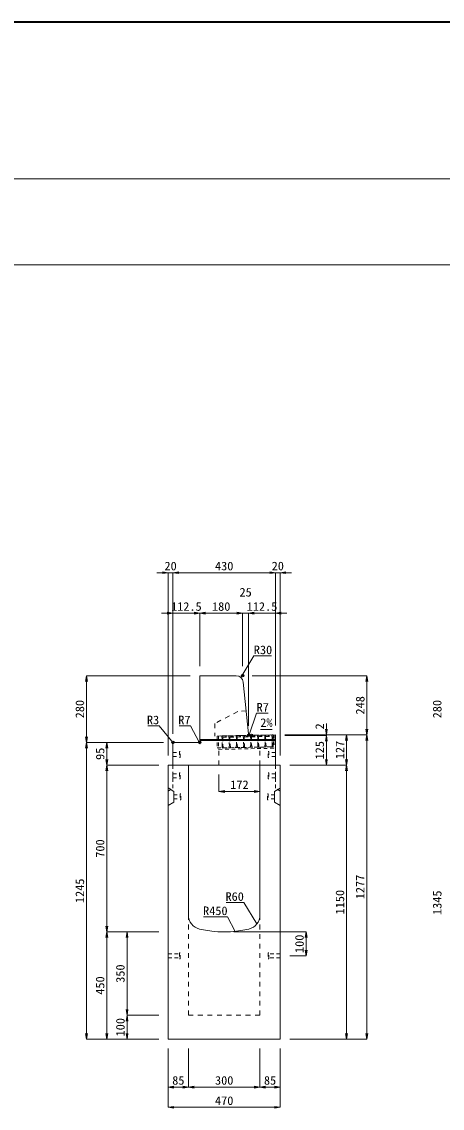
# Model space of a CAD drawing. Units: millimetres at full size; some dimension numbers follow another scale. Extents: x -18734 to 51600, y -18820 to 17820.
# Drawn here: x 18050 to 19815, y 12660 to 17220 of the extents above; entities that cross this region are included whole.
import ezdxf
from ezdxf.enums import TextEntityAlignment as Align

# ---------------------------------------------------------------- set-up
doc = ezdxf.new("R2010")
doc.units = ezdxf.units.MM
doc.header["$LTSCALE"] = 20
doc.header["$PDMODE"] = 32
doc.header["$PDSIZE"] = 10
doc.linetypes.add('USER1', pattern=[2, 1, -1])
doc.linetypes.add('USER2', pattern=[1.35, 0.75, -0.6])
for name, color, linetype, lineweight in [('インサート', 3, 'USER2', 9), ('グレーチング', 7, 'USER2', 5), ('受枠', 3, 'USER2', 9), ('図枠', 7, 'Continuous', 5), ('寸法線', 7, 'Continuous', 13), ('引出線', 4, 'Continuous', 13), ('本体', 2, 'Continuous', 13), ('目地', 132, 'Continuous', 5)]:
    doc.layers.add(name, color=color, linetype=linetype, lineweight=lineweight)
doc.layers.add('作業エリア', color=11, linetype='Continuous')
doc.styles.add('ＭＳ 明朝', font='')
doc.styles.get('ＭＳ 明朝').set_extended_font_data('MS Mincho')

# ---------------------------------------------------------------- blocks, each defined once
blk = doc.blocks.new('open_arrow')
at = {"color": 0, "linetype": 'Continuous', "lineweight": -2}
blk.add_lwpolyline([(7.5, 1.25), (0, 0), (7.5, -1.25)], dxfattribs=at)

msp = doc.modelspace()

# ---------------------------------------------------------------- linework, layer by layer
at = {"layer": 'インサート'}
for p, q in [((18685, 14153.5), (18712, 14153.5)), ((18685, 14153.5), (18685, 14136.5)), ((18685, 14136.5), (18712, 14136.5)), ((18715, 14157.5), (18712, 14157.5)), ((18712, 14157.5), (18712, 14132.5)), ((18715, 14132.5), (18715, 14157.5)), ((19085, 14157.5), (19088, 14157.5)), ((19085, 14132.5), (19085, 14157.5)), ((19088, 14157.5), (19088, 14132.5)), ((19115, 14153.5), (19088, 14153.5)), ((19115, 14136.5), (19088, 14136.5)), ((19115, 14153.5), (19115, 14136.5)), ((18712, 14132.5), (18715, 14132.5)), ((19088, 14132.5), (19085, 14132.5)), ((18685, 14063.5), (18712, 14063.5)), ((18685, 14063.5), (18685, 14046.5)), ((18685, 14046.5), (18712, 14046.5)), ((18715, 14067.5), (18712, 14067.5)), ((18712, 14067.5), (18712, 14042.5)), ((18715, 14042.5), (18715, 14067.5)), ((19085, 14067.5), (19088, 14067.5)), ((19085, 14042.5), (19085, 14067.5)), ((19088, 14067.5), (19088, 14042.5)), ((19115, 14063.5), (19088, 14063.5)), ((19115, 14046.5), (19088, 14046.5)), ((19115, 14063.5), (19115, 14046.5)), ((18712, 14042.5), (18715, 14042.5)), ((19088, 14042.5), (19085, 14042.5)), ((18688.2, 13975.5), (18715.2, 13975.5)), ((18688.2, 13975.5), (18688.2, 13958.5)), ((18688.2, 13958.5), (18715.2, 13958.5)), ((18718.2, 13979.5), (18715.2, 13979.5)), ((18715.2, 13979.5), (18715.2, 13954.5)), ((18715.2, 13954.5), (18718.2, 13954.5)), ((18718.2, 13954.5), (18718.2, 13979.5)), ((19081.8, 13979.5), (19084.8, 13979.5)), ((19081.8, 13954.5), (19081.8, 13979.5)), ((19084.8, 13954.5), (19081.8, 13954.5)), ((19084.8, 13979.5), (19084.8, 13954.5)), ((19111.8, 13975.5), (19084.8, 13975.5)), ((19111.8, 13958.5), (19084.8, 13958.5)), ((19111.8, 13975.5), (19111.8, 13958.5)), ((18665, 13308.5), (18712, 13308.5)), ((18665, 13308.5), (18665, 13291.5)), ((18665, 13291.5), (18712, 13291.5)), ((18715, 13312.5), (18712, 13312.5)), ((18712, 13312.5), (18712, 13287.5)), ((18712, 13287.5), (18715, 13287.5)), ((18715, 13287.5), (18715, 13312.5)), ((19088, 13312.5), (19085, 13312.5)), ((19085, 13312.5), (19085, 13287.5)), ((19085, 13287.5), (19088, 13287.5)), ((19088, 13287.5), (19088, 13312.5)), ((19135, 13308.5), (19088, 13308.5)), ((19135, 13291.5), (19088, 13291.5)), ((19135, 13291.5), (19135, 13308.5))]:
    msp.add_line(p, q, dxfattribs=at)
at = {"layer": 'グレーチング'}
for p, q in [((18889.92, 14222.5), (19104.88, 14226.8)), ((18895.04, 14216.6), (18919.92, 14223.1)), ((18895.04, 14216.6), (18920.04, 14217.1)), ((18925.04, 14217.2), (18949.91, 14223.7)), ((18925.04, 14217.2), (18950.03, 14217.7)), ((18955.03, 14217.8), (18979.91, 14224.3)), ((18955.03, 14217.8), (18980.03, 14218.3)), ((18985.03, 14218.4), (19009.9, 14224.9)), ((18985.03, 14218.4), (19010.02, 14218.9)), ((19015.02, 14219), (19039.89, 14225.5)), ((19015.02, 14219), (19040.01, 14219.5)), ((19045.01, 14219.6), (19069.89, 14226.1)), ((19045.01, 14219.6), (19070.01, 14220.1)), ((19075.01, 14220.2), (19099.88, 14226.7)), ((19075.01, 14220.2), (19100, 14220.7)), ((18890.92, 14172.51), (19105.88, 14176.81))]:
    msp.add_line(p, q, dxfattribs=at)
for points in [[(18889.92, 14222.5), (18894.92, 14222.6), (18895.04, 14216.6), (18894.06, 14215.58), (18894.78, 14179.59), (18895.8, 14178.61), (18895.92, 14172.61), (18890.92, 14172.51), (18890.8, 14178.51), (18891.78, 14179.53), (18891.06, 14215.52), (18890.04, 14216.5)], [(18919.92, 14223.1), (18924.92, 14223.2), (18925.04, 14217.2), (18924.06, 14216.18), (18924.78, 14180.19), (18925.8, 14179.21), (18925.92, 14173.21), (18920.92, 14173.11), (18920.8, 14179.11), (18921.78, 14180.13), (18921.06, 14216.12), (18920.04, 14217.1)], [(18949.91, 14223.7), (18954.91, 14223.8), (18955.03, 14217.8), (18954.05, 14216.78), (18954.77, 14180.79), (18955.79, 14179.81), (18955.91, 14173.81), (18950.91, 14173.71), (18950.79, 14179.71), (18951.77, 14180.73), (18951.05, 14216.72), (18950.03, 14217.7)], [(18979.91, 14224.3), (18984.91, 14224.4), (18985.03, 14218.4), (18984.05, 14217.38), (18984.77, 14181.39), (18985.79, 14180.41), (18985.91, 14174.41), (18980.91, 14174.31), (18980.79, 14180.31), (18981.77, 14181.33), (18981.05, 14217.32), (18980.03, 14218.3)], [(19009.9, 14224.9), (19014.9, 14225), (19015.02, 14219), (19014.04, 14217.98), (19014.76, 14181.99), (19015.78, 14181.01), (19015.9, 14175.01), (19010.9, 14174.91), (19010.78, 14180.91), (19011.76, 14181.93), (19011.04, 14217.92), (19010.02, 14218.9)], [(19039.89, 14225.5), (19044.89, 14225.6), (19045.01, 14219.6), (19044.03, 14218.58), (19044.75, 14182.59), (19045.77, 14181.61), (19045.89, 14175.61), (19040.89, 14175.51), (19040.77, 14181.51), (19041.75, 14182.53), (19041.03, 14218.52), (19040.01, 14219.5)], [(19069.89, 14226.1), (19074.89, 14226.2), (19075.01, 14220.2), (19074.03, 14219.18), (19074.75, 14183.19), (19075.77, 14182.21), (19075.89, 14176.21), (19070.89, 14176.11), (19070.77, 14182.11), (19071.75, 14183.13), (19071.03, 14219.12), (19070.01, 14220.1)], [(19099.88, 14226.7), (19104.88, 14226.8), (19105, 14220.8), (19104.02, 14219.78), (19104.74, 14183.79), (19105.76, 14182.81), (19105.88, 14176.81), (19100.88, 14176.71), (19100.76, 14182.71), (19101.74, 14183.73), (19101.02, 14219.72), (19100, 14220.7)]]:
    msp.add_lwpolyline(points, close=True, dxfattribs=at)
at = {"layer": '作業エリア'}
for p in [(18977.5, 14475), (19002.5, 14225), (19015, 14225), (18685, 14195), (18797.5, 14195)]:
    msp.add_point(p, dxfattribs=at)
at = {"layer": '受枠'}
for p, q in [((18869.93, 14222.1), (19112.88, 14226.96)), ((18869.93, 14222.1), (18870.93, 14172.11)), ((18875.93, 14222.22), (18877.05, 14166.23)), ((19106.88, 14226.84), (19107.88, 14176.85)), ((19112.88, 14226.96), (19114, 14170.97)), ((18870.93, 14172.11), (19107.88, 14176.85)), ((18877.05, 14166.23), (19114, 14170.97)), ((19050.89, 14175.71), (19051.01, 14169.71))]:
    msp.add_line(p, q, dxfattribs=at)
at = {"layer": '図枠', "lineweight": 40}
msp.add_line((1200, 17220), (24600, 17220), dxfattribs=at)
at = {"layer": '図枠', "lineweight": 13}
for p, q in [((2100, 16560), (23700, 16560)), ((2100, 16200), (23700, 16200))]:
    msp.add_line(p, q, dxfattribs=at)
at = {"layer": '寸法線'}
for p, q in [((18733, 14907.69), (18617, 14907.69)), ((18665, 14140), (18665, 14907.69)), ((18685, 14907.69), (19115, 14907.69)), ((18685, 14232), (18685, 14907.69)), ((18685, 14232), (18685, 14907.69)), ((19067, 14907.69), (19183, 14907.69)), ((19115, 14267), (19115, 14907.69)), ((19115, 14267), (19115, 14907.69)), ((19135, 14140), (19135, 14907.69)), ((18637, 14737.69), (18797.5, 14737.69)), ((18685, 14232), (18685, 14737.69)), ((18797.5, 14737.69), (18977.5, 14737.69)), ((18797.5, 14515), (18797.5, 14737.69)), ((18797.5, 14515), (18797.5, 14737.69)), ((18929.5, 14737.69), (19050.5, 14737.69)), ((18977.5, 14515), (18977.5, 14737.69)), ((18977.5, 14515), (18977.5, 14737.69)), ((19002.5, 14265), (19002.5, 14737.69)), ((19002.5, 14737.69), (19163, 14737.69)), ((19002.5, 14265), (19002.5, 14737.69)), ((19115, 14267), (19115, 14737.69)), ((18322.06, 14195), (18322.06, 14475)), ((18757.5, 14475), (18322.06, 14475)), ((19017.5, 14475), (19498.78, 14475)), ((19498.78, 14227), (19498.78, 14475)), ((19328.78, 14177), (19328.78, 14275)), ((18322.06, 12950), (18322.06, 14195)), ((18645, 14195), (18322.06, 14195)), ((18645, 14195), (18322.06, 14195)), ((18407.06, 14100), (18407.06, 14195)), ((18645, 14195), (18407.06, 14195)), ((19155, 14227), (19498.78, 14227)), ((19155, 14227), (19413.78, 14227)), ((19155, 14227), (19328.78, 14227)), ((19155, 14227), (19498.78, 14227)), ((19155, 14225), (19328.78, 14225)), ((19155, 14225), (19328.78, 14225)), ((19328.78, 14100), (19328.78, 14225)), ((19413.78, 14100), (19413.78, 14227)), ((19498.78, 14227), (19498.78, 12950)), ((18407.06, 14100), (18407.06, 13400)), ((18625, 14100), (18407.06, 14100)), ((18625, 14100), (18407.06, 14100)), ((19175, 14100), (19413.78, 14100)), ((19175, 14100), (19413.78, 14100)), ((19175, 14100), (19328.78, 14100)), ((19413.78, 14100), (19413.78, 12950)), ((18878, 14060), (18878, 13989.77)), ((18878, 13989.77), (19050, 13989.77)), ((18625, 13400), (18407.06, 13400)), ((18407.06, 12950), (18407.06, 13400)), ((18625, 13400), (18407.06, 13400)), ((18492.06, 13400), (18492.06, 13050)), ((18625, 13400), (18492.06, 13400)), ((18940, 13400), (19243.78, 13400)), ((19243.78, 13400), (19243.78, 13300)), ((19175, 13300), (19243.78, 13300)), ((18625, 13050), (18492.06, 13050)), ((18492.06, 13050), (18492.06, 12950)), ((18625, 13050), (18492.06, 13050)), ((18625, 12950), (18322.06, 12950)), ((18625, 12950), (18407.06, 12950)), ((18625, 12950), (18492.06, 12950)), ((18665, 12910), (18665, 12748.84)), ((18665, 12910), (18665, 12663.84)), ((18750, 12910), (18750, 12748.84)), ((18750, 12910), (18750, 12748.84)), ((19050, 12910), (19050, 12748.84)), ((19050, 12910), (19050, 12748.84)), ((19135, 12910), (19135, 12748.84)), ((19135, 12910), (19135, 12663.84)), ((19175, 12950), (19413.78, 12950)), ((19175, 12950), (19498.78, 12950)), ((18665, 12748.84), (18750, 12748.84)), ((18750, 12748.84), (19050, 12748.84)), ((19050, 12748.84), (19135, 12748.84)), ((18665, 12663.84), (19135, 12663.84))]:
    msp.add_line(p, q, dxfattribs=at)
at = {"layer": '引出線'}
for points in [[(18970.48, 14467.24), (19024.33, 14558.64), (19099, 14558.64)], [(19004.14, 14226.81), (19036.08, 14317.58), (19084.01, 14317.58)], [(18685.88, 14194.12), (18627.15, 14264.49), (18579.43, 14264.49)], [(18795.45, 14197.05), (18758.75, 14264.49), (18710.82, 14264.49)], [(19052.12, 14249.12), (19100.83, 14250.1), (19052.08, 14249.12)], [(19037.07, 13433.32), (18982.66, 13523.21), (18907.98, 13523.21)], [(18946.44, 13402.4), (18914.22, 13463.55), (18813.21, 13463.55)]]:
    msp.add_lwpolyline(points, dxfattribs=at)
at = {"layer": '本体'}
for p, q in [((18797.5, 14475), (18797.5, 14202)), ((18797.5, 14475), (18950.35, 14475)), ((18980.2, 14447.99), (19001.87, 14231.3)), ((18685, 14192), (18685, 14100)), ((18790.5, 14195), (18688, 14195)), ((19015, 14225), (19008.83, 14225)), ((19115, 14227), (19015, 14225)), ((19115, 14227), (19115, 14100)), ((18665, 14100), (18665, 12950)), ((18665, 14100), (18750, 14100)), ((18685, 14100), (19115, 14100)), ((18750, 14100), (18750, 13470.53)), ((19050, 14100), (19135, 14100)), ((19050, 14100), (19050, 13470.53)), ((19135, 14100), (19135, 12950)), ((18665, 12950), (19135, 12950))]:
    msp.add_line(p, q, dxfattribs=at)
at = {"layer": '本体', "linetype": 'USER1'}
for p, q in [((18957.5, 14325), (18860.5, 14275)), ((18992.2, 14328), (18957.5, 14325)), ((18860.5, 14275), (18860.5, 14221.91)), ((19015, 14225), (18860.5, 14221.91)), ((18878, 14100), (18878, 14172.25)), ((19050, 14100), (19050, 14175.69))]:
    msp.add_line(p, q, dxfattribs=at)
at = {"layer": '本体', "linetype": 'USER2', "lineweight": 9}
for p, q in [((18685, 14003), (18685, 14100)), ((19115, 14003), (19115, 14100)), ((18665, 13990.5), (18685, 14003)), ((19135, 13990.5), (19115, 14003))]:
    msp.add_line(p, q, dxfattribs=at)
at = {"layer": '本体', "lineweight": 9}
for p, q in [((18665, 14004), (18688.2, 13989.5)), ((19134.58, 14003.74), (19111.8, 13989.5)), ((18688.2, 13989.5), (18688.2, 13944.5)), ((19111.8, 13989.5), (19111.8, 13944.5)), ((18688.2, 13944.5), (18665, 13930)), ((19111.8, 13944.5), (19135, 13930))]:
    msp.add_line(p, q, dxfattribs=at)
at = {"layer": '本体', "linetype": 'USER1', "lineweight": 15}
for p, q in [((18750, 13470.53), (18750, 13050)), ((19050, 13470.53), (19050, 13050)), ((18750, 13050), (19050, 13050))]:
    msp.add_line(p, q, dxfattribs=at)
at = {"layer": '本体'}
for centre, radius, start, end in [((18950.35, 14445), 30, 5.71059, 90), ((19008.83, 14232), 7, 185.71059, 270), ((18688, 14192), 3, 90, 180), ((18790.5, 14202), 7, 270, 0), ((18810, 13470.53), 60, 180, 256.65764), ((18990, 13470.53), 60, 283.34236, 0), ((18900, 13850), 450, 256.65764, 283.34236)]:
    msp.add_arc(centre, radius, start, end, dxfattribs=at)
at = {"layer": '目地'}
for p, q in [((19115, 14207), (18797.5, 14207)), ((19115, 14203), (18797.5, 14203))]:
    msp.add_line(p, q, dxfattribs=at)

# ---------------------------------------------------------------- block references
at = {"layer": '寸法線', "xscale": 3.2, "yscale": 3.2}
for p, rotation in [((18665, 14907.69), 180), ((19115, 14907.69), 180), ((19115, 14907.69), 180), ((18685, 14737.69), 180), ((18797.5, 14737.69), 180), ((18977.5, 14737.69), 180), ((18977.5, 14737.69), 180), ((18322.06, 14475), 270), ((19498.78, 14475), 270), ((19328.78, 14227), 90), ((19498.78, 14227), 90), ((18322.06, 14195), 90), ((18322.06, 14195), 270), ((18407.06, 14195), 270), ((19328.78, 14225), 270), ((19328.78, 14225), 270), ((19413.78, 14227), 270), ((19498.78, 14227), 270), ((18407.06, 14100), 90), ((18407.06, 14100), 270), ((19328.78, 14100), 90), ((19413.78, 14100), 90), ((19413.78, 14100), 270), ((19050, 13989.77), 180), ((18407.06, 13400), 90), ((18407.06, 13400), 270), ((18492.06, 13400), 270), ((19243.78, 13400), 270), ((19243.78, 13300), 90), ((18492.06, 13050), 90), ((18492.06, 13050), 270), ((18322.06, 12950), 90), ((18407.06, 12950), 90), ((18492.06, 12950), 90), ((19413.78, 12950), 90), ((19498.78, 12950), 90), ((18750, 12748.84), 180), ((19050, 12748.84), 180), ((19135, 12748.84), 180), ((19135, 12663.84), 180)]:
    msp.add_blockref('open_arrow', p, dxfattribs=dict(at, rotation=rotation))
for p in [(18685, 14907.69), (18685, 14907.69), (19135, 14907.69), (18797.5, 14737.69), (19002.5, 14737.69), (19002.5, 14737.69), (19115, 14737.69), (18878, 13989.77), (18665, 12748.84), (18750, 12748.84), (19050, 12748.84), (18665, 12663.84)]:
    msp.add_blockref('open_arrow', p, dxfattribs=at)
at = {"layer": '引出線', "xscale": 0.0533, "yscale": 0.0533}
for p, rotation in [((18970.48, 14467.24), 59.5), ((19052.12, 14249.12), 1.1), ((18685.88, 14194.12), 129.8), ((18795.45, 14197.05), 118.6), ((19004.14, 14226.81), 70.6), ((19037.07, 13433.32), 121.2), ((18946.44, 13402.4), 117.8)]:
    msp.add_blockref('open_arrow', p, dxfattribs=dict(at, rotation=rotation))

# ---------------------------------------------------------------- texts
at = {"layer": '寸法線', "style": 'ＭＳ 明朝', "width": 1.05}
for s, p in [('20', (18675, 14935.69)), ('430', (18900, 14935.69)), ('20', (19125, 14935.69)), ('25', (18990, 14825.69)), ('112.5', (18741.25, 14765.69)), ('180', (18887.5, 14765.69)), ('112.5', (19058.75, 14765.69)), ('172', (18964, 14017.77)), ('85', (18707.5, 12776.84)), ('300', (18900, 12776.84)), ('85', (19092.5, 12776.84)), ('470', (18900, 12691.84))]:
    msp.add_text(s, height=36.03, dxfattribs=at).set_placement(p, align=Align.MIDDLE_CENTER)
for s, p in [('280', (18294.06, 14335)), ('248', (19470.78, 14351)), ('280', (19794.06, 14335)), ('2', (19300.78, 14262.59)), ('125', (19300.78, 14162.5)), ('127', (19385.78, 14163.5)), ('95', (18379.06, 14147.5)), ('700', (18379.06, 13750)), ('1277', (19470.78, 13588.5)), ('1245', (18294.06, 13572.5)), ('1150', (19385.78, 13525)), ('1345', (19794.06, 13522.5)), ('100', (19215.78, 13350)), ('350', (18464.06, 13225)), ('450', (18379.06, 13175)), ('100', (18464.06, 13000))]:
    msp.add_text(s, height=36.03, rotation=90, dxfattribs=at).set_placement(p, align=Align.MIDDLE_CENTER)
at = {"layer": '引出線', "style": 'ＭＳ 明朝', "width": 1.05}
for s, p in [('R30', (19024.33, 14601.84)), ('R7', (19036.08, 14360.78))]:
    msp.add_text(s, height=36.03, dxfattribs=at).set_placement(p, align=Align.TOP_LEFT)
for s, p in [('R3', (18627.15, 14307.69)), ('R7', (18758.75, 14307.69)), ('R60', (18982.66, 13566.41)), ('R450', (18914.22, 13506.75))]:
    msp.add_text(s, height=36.03, dxfattribs=at).set_placement(p, align=Align.TOP_RIGHT)
msp.add_text('2%', height=36.03, rotation=1.146, dxfattribs=at).set_placement((19051.15, 14296.02), align=Align.TOP_LEFT)

doc.saveas('drawing.dxf')
